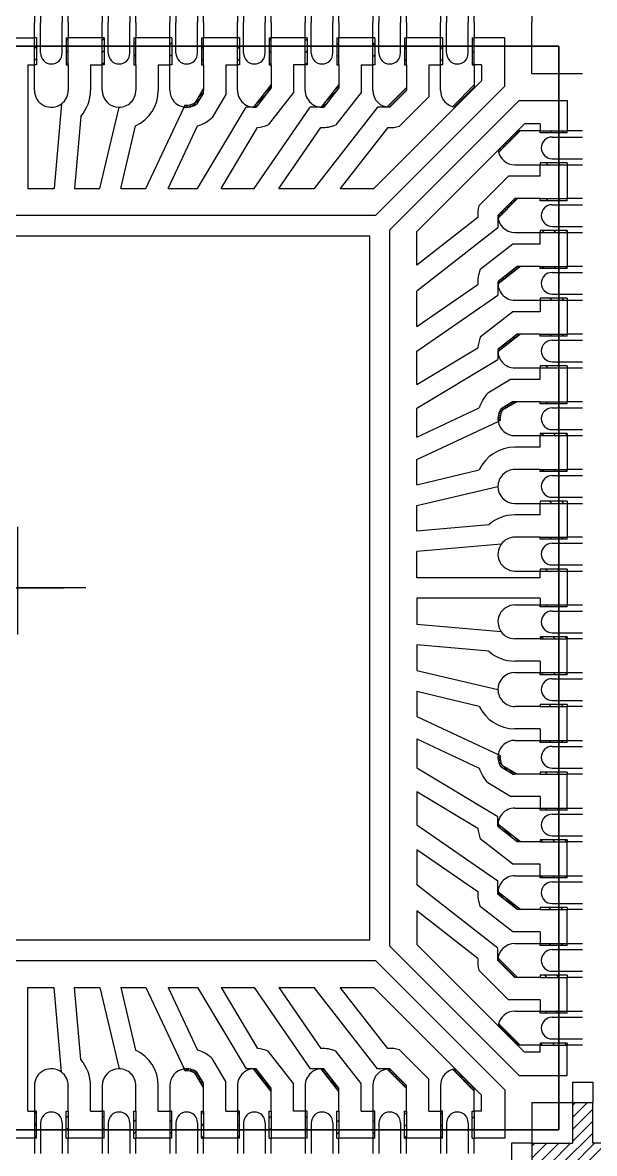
# Model space of a CAD drawing. Extents: x 98 to 785, y 88 to 514.
# Drawn here: x 186.26 to 194.71, y 272.11 to 288.81 of the extents above; entities that cross this region are included whole.
import ezdxf

# ---------------------------------------------------------------- set-up
doc = ezdxf.new("R2010")
doc.units = 0
doc.header["$LTSCALE"] = 12.7
doc.header["$MEASUREMENT"] = 0
doc.linetypes.add('CENTER', pattern=[2, 1.25, -0.25, 0.25, -0.25])
doc.linetypes.add('HIDDEN', pattern=[0.375, 0.25, -0.125])
for name, color, linetype in [('SH-01_CENTER', 2, 'CENTER'), ('SH-01_HATCH', 10, 'CONTINUOUS'), ('SH-01_HIDDEN', 6, 'HIDDEN'), ('SH-01_MISC', 5, 'CONTINUOUS'), ('SH-01_OBJECT', 7, 'CONTINUOUS')]:
    doc.layers.add(name, color=color, linetype=linetype)
pattern_1 = [(315, (1e-05, 8.34999), (0.04419417, 0.04419417), [])]
pattern_2 = [(135, (8.34999, -1.1e-05), (-0.008838835, -0.008838835), [])]
pattern_3 = [(225, (8.350002, 8.349979), (0.008838835, -0.008838835), [])]

# ---------------------------------------------------------------- blocks, each defined once
blk = doc.blocks.new('A$C548803C5')
at = {"layer": 'SH-01_CENTER', "ltscale": 0.05}
for p, q in [((1, 1.4514), (1, 0.5486)), ((0.5486, 1), (1.4514, 1))]:
    blk.add_line(p, q, dxfattribs=at)
at = {"layer": 'SH-01_MISC', "ltscale": 0.05}
blk.add_lwpolyline([(-3, 5), (5, 5), (5, -3), (-3, -3)], close=True, dxfattribs=at)
blk = doc.blocks.new('A$C6C25516B')
at = {"layer": 'SH-01_HATCH', "ltscale": 0.05}
h = blk.add_hatch(dxfattribs=at)
h.set_pattern_fill('ANSI31', color=10, scale=0.5)
h.paths.add_polyline_path([(7.55, 8.2375), (7.535, 8.2375), (7.535, 8.0375), (7.55, 8.0375)])
h.paths.add_polyline_path([(7.3, 8.0375), (7.315, 8.0375), (7.315, 8.2375), (7.3, 8.2375)])
h.paths.add_polyline_path([(7.035, 8.0375), (7.05, 8.0375), (7.05, 8.2375), (7.035, 8.2375)])
h.paths.add_polyline_path([(6.8, 8.0375), (6.815, 8.0375), (6.815, 8.2375), (6.8, 8.2375)])
h.paths.add_polyline_path([(6.55, 8.2375), (6.535, 8.2375), (6.535, 8.0375), (6.55, 8.0375)])
h.paths.add_polyline_path([(6.3, 8.0375), (6.315, 8.0375), (6.315, 8.2375), (6.3, 8.2375)])
h.paths.add_polyline_path([(6.05, 8.2375), (6.035, 8.2375), (6.035, 8.0375), (6.05, 8.0375)])
h.paths.add_polyline_path([(5.815, 8.2375), (5.8, 8.2375), (5.8, 8.0375), (5.815, 8.0375)])
h.paths.add_polyline_path([(5.55, 8.2375), (5.535, 8.2375), (5.535, 8.0375), (5.55, 8.0375)])
h.paths.add_polyline_path([(5.315, 8.2375), (5.3, 8.2375), (5.3, 8.0375), (5.315, 8.0375)])
h.paths.add_polyline_path([(5.05, 8.2375), (5.035, 8.2375), (5.035, 8.0375), (5.05, 8.0375)])
h.paths.add_polyline_path([(4.8, 8.0375), (4.815, 8.0375), (4.815, 8.2375), (4.8, 8.2375)])
h.paths.add_polyline_path([(4.55, 8.2375), (4.535, 8.2375), (4.535, 8.0375), (4.55, 8.0375)])
h.paths.add_polyline_path([(4.315, 8.2375), (4.3, 8.2375), (4.3, 8.0375), (4.315, 8.0375)])
at = {"layer": 'SH-01_HATCH'}
h = blk.add_hatch(dxfattribs=at)
h.set_pattern_fill('ANSI31', color=256, scale=0.1, angle=-180)
h.set_pattern_definition(pattern_3)
h.paths.add_polyline_path([(5.5487, 7.8324, 0.035366), (5.55, 7.85), (5.55, 7.8637), (5.4877, 7.7596, -0.182331), (5.4124, 7.7407), (5.4057, 7.7265, 0.199652), (5.499, 7.7492)])
h = blk.add_hatch(dxfattribs=at)
h.set_pattern_fill('ANSI31', color=256, scale=0.1, angle=-180)
h.set_pattern_definition(pattern_3)
h.paths.add_polyline_path([(5.9197, 7.7251, 0.009923), (5.9247, 7.725), (5.925, 7.725, 0.004533), (5.9273, 7.725, 0.024064), (5.9393, 7.7258), (6.05, 7.8675), (6.05, 7.8919)])
h = blk.add_hatch(dxfattribs=at)
h.set_pattern_fill('ANSI31', color=256, scale=0.1, angle=-180)
h.set_pattern_definition(pattern_3)
h.paths.add_polyline_path([(6.4197, 7.7251, 0.009923), (6.4247, 7.725), (6.425, 7.725, 0.004533), (6.4273, 7.725, 0.024064), (6.4393, 7.7258), (6.55, 7.8675), (6.55, 7.8919)])
h = blk.add_hatch(dxfattribs=at)
h.set_pattern_fill('ANSI31', color=256, scale=0.1, angle=-180)
h.set_pattern_definition(pattern_3)
h.paths.add_polyline_path([(6.925, 7.7452), (6.925, 7.725), (6.925, 7.725, 0.001908), (6.926, 7.725), (7.05, 7.849, 0.001945), (7.05, 7.85), (7.05, 7.8702)])
h.paths.add_polyline_path([(6.9062, 7.7264, 0.037159), (6.9247, 7.725), (6.925, 7.725), (6.925, 7.7452)])
h = blk.add_hatch(dxfattribs=at)
h.set_pattern_fill('ANSI31', color=256, scale=0.1, angle=-180)
h.set_pattern_definition(pattern_3)
h.paths.add_polyline_path([(7.425, 7.7644), (7.425, 7.7432), (7.55, 7.8682), (7.55, 7.8894)])
h.paths.add_polyline_path([(7.3905, 7.7299, 0.035842), (7.408, 7.7262), (7.425, 7.7432), (7.425, 7.7644)])
h = blk.add_hatch(dxfattribs=at)
h.set_pattern_fill('ANSI31', color=256, scale=0.1, angle=90)
h.set_pattern_definition(pattern_2)
h.paths.add_polyline_path([(7.7644, 7.425), (7.7432, 7.425), (7.8682, 7.55), (7.8894, 7.55)])
h.paths.add_polyline_path([(7.7299, 7.3904, -0.035842), (7.7262, 7.408), (7.7432, 7.425), (7.7644, 7.425)])
at = {"layer": 'SH-01_HATCH', "ltscale": 0.05}
h = blk.add_hatch(dxfattribs=at)
h.set_pattern_fill('ANSI31', color=10, scale=0.5, angle=-90)
h.set_pattern_definition(pattern_1)
h.paths.add_polyline_path([(8.2375, 7.535), (8.2375, 7.55), (8.0375, 7.55), (8.0375, 7.535)])
h.paths.add_polyline_path([(8.2375, 7.3), (8.2375, 7.315), (8.0375, 7.315), (8.0375, 7.3)])
h.paths.add_polyline_path([(8.2375, 7.035), (8.2375, 7.05), (8.0375, 7.05), (8.0375, 7.035)])
h.paths.add_polyline_path([(8.2375, 6.8), (8.2375, 6.815), (8.0375, 6.815), (8.0375, 6.8)])
h.paths.add_polyline_path([(8.2375, 6.535), (8.2375, 6.55), (8.0375, 6.55), (8.0375, 6.535)])
h.paths.add_polyline_path([(8.2375, 6.3), (8.2375, 6.315), (8.0375, 6.315), (8.0375, 6.3)])
h.paths.add_polyline_path([(8.2375, 6.035), (8.2375, 6.05), (8.0375, 6.05), (8.0375, 6.035)])
h.paths.add_polyline_path([(8.2375, 5.8), (8.2375, 5.815), (8.0375, 5.815), (8.0375, 5.8)])
h.paths.add_polyline_path([(8.2375, 5.535), (8.2375, 5.55), (8.0375, 5.55), (8.0375, 5.535)])
h.paths.add_polyline_path([(8.2375, 5.3), (8.2375, 5.315), (8.0375, 5.315), (8.0375, 5.3)])
h.paths.add_polyline_path([(8.2375, 5.035), (8.2375, 5.05), (8.0375, 5.05), (8.0375, 5.035)])
h.paths.add_polyline_path([(8.2375, 4.8), (8.2375, 4.815), (8.0375, 4.815), (8.0375, 4.8)])
h.paths.add_polyline_path([(8.2375, 4.535), (8.2375, 4.55), (8.0375, 4.55), (8.0375, 4.535)])
h.paths.add_polyline_path([(8.2375, 4.3), (8.2375, 4.315), (8.0375, 4.315), (8.0375, 4.3)])
at = {"layer": 'SH-01_HATCH'}
h = blk.add_hatch(dxfattribs=at)
h.set_pattern_fill('ANSI31', color=256, scale=0.1, angle=90)
h.set_pattern_definition(pattern_2)
h.paths.add_polyline_path([(7.7452, 6.925), (7.725, 6.925), (7.725, 6.925, -0.001908), (7.725, 6.926), (7.849, 7.05, -0.001945), (7.85, 7.05), (7.8702, 7.05)])
h.paths.add_polyline_path([(7.7264, 6.9062, -0.037159), (7.725, 6.9247), (7.725, 6.925), (7.7452, 6.925)])
h = blk.add_hatch(dxfattribs=at)
h.set_pattern_fill('ANSI31', color=256, scale=0.1, angle=90)
h.set_pattern_definition(pattern_2)
h.paths.add_polyline_path([(7.7251, 6.4197, -0.009923), (7.725, 6.4247), (7.725, 6.425, -0.004533), (7.725, 6.4273, -0.024064), (7.7258, 6.4393), (7.8675, 6.55), (7.8919, 6.55)])
h = blk.add_hatch(dxfattribs=at)
h.set_pattern_fill('ANSI31', color=256, scale=0.1, angle=90)
h.set_pattern_definition(pattern_2)
h.paths.add_polyline_path([(7.7251, 5.9197, -0.009923), (7.725, 5.9247), (7.725, 5.925, -0.004533), (7.725, 5.9273, -0.024064), (7.7258, 5.9393), (7.8675, 6.05), (7.8919, 6.05)])
h = blk.add_hatch(dxfattribs=at)
h.set_pattern_fill('ANSI31', color=256, scale=0.1, angle=90)
h.set_pattern_definition(pattern_2)
h.paths.add_polyline_path([(7.8324, 5.5487, -0.035366), (7.85, 5.55), (7.8637, 5.55), (7.7596, 5.4877, 0.182331), (7.7407, 5.4124), (7.7265, 5.4057, -0.199652), (7.7493, 5.499)])
at = {"layer": 'SH-01_HATCH', "ltscale": 0.05}
h = blk.add_hatch(dxfattribs=at)
h.set_pattern_fill('ANSI31', color=10, scale=0.5, angle=-90)
h.set_pattern_definition(pattern_1)
h.paths.add_polyline_path([(8.2375, 0.8), (8.2375, 0.815), (8.0375, 0.815), (8.0375, 0.8)])
h.paths.add_polyline_path([(8.0375, 1.05), (8.0375, 1.035), (8.2375, 1.035), (8.2375, 1.05)])
h.paths.add_polyline_path([(8.0375, 1.315), (8.0375, 1.3), (8.2375, 1.3), (8.2375, 1.315)])
h.paths.add_polyline_path([(8.0375, 1.55), (8.0375, 1.535), (8.2375, 1.535), (8.2375, 1.55)])
h.paths.add_polyline_path([(8.2375, 1.8), (8.2375, 1.815), (8.0375, 1.815), (8.0375, 1.8)])
h.paths.add_polyline_path([(8.0375, 2.05), (8.0375, 2.035), (8.2375, 2.035), (8.2375, 2.05)])
h.paths.add_polyline_path([(8.2375, 2.3), (8.2375, 2.315), (8.0375, 2.315), (8.0375, 2.3)])
h.paths.add_polyline_path([(8.2375, 2.535), (8.2375, 2.55), (8.0375, 2.55), (8.0375, 2.535)])
h.paths.add_polyline_path([(8.2375, 2.8), (8.2375, 2.815), (8.0375, 2.815), (8.0375, 2.8)])
h.paths.add_polyline_path([(8.2375, 3.035), (8.2375, 3.05), (8.0375, 3.05), (8.0375, 3.035)])
h.paths.add_polyline_path([(8.2375, 3.3), (8.2375, 3.315), (8.0375, 3.315), (8.0375, 3.3)])
h.paths.add_polyline_path([(8.0375, 3.55), (8.0375, 3.535), (8.2375, 3.535), (8.2375, 3.55)])
h.paths.add_polyline_path([(8.2375, 3.8), (8.2375, 3.815), (8.0375, 3.815), (8.0375, 3.8)])
h.paths.add_polyline_path([(8.2375, 4.035), (8.2375, 4.05), (8.0375, 4.05), (8.0375, 4.035)])
at = {"layer": 'SH-01_HATCH'}
h = blk.add_hatch(dxfattribs=at)
h.set_pattern_fill('ANSI31', color=256, scale=0.1, angle=90)
h.set_pattern_definition(pattern_2)
h.paths.add_polyline_path([(7.8324, 2.8012, 0.035366), (7.85, 2.8), (7.8637, 2.8), (7.7596, 2.8623, -0.182331), (7.7407, 2.9376), (7.7265, 2.9443, 0.199652), (7.7493, 2.851)])
h = blk.add_hatch(dxfattribs=at)
h.set_pattern_fill('ANSI31', color=256, scale=0.1, angle=90)
h.set_pattern_definition(pattern_2)
h.paths.add_polyline_path([(7.7251, 2.4303, 0.009923), (7.725, 2.4253), (7.725, 2.425, 0.004533), (7.725, 2.4227, 0.024064), (7.7258, 2.4107), (7.8675, 2.3), (7.8919, 2.3)])
h = blk.add_hatch(dxfattribs=at)
h.set_pattern_fill('ANSI31', color=256, scale=0.1, angle=90)
h.set_pattern_definition(pattern_2)
h.paths.add_polyline_path([(7.7251, 1.9303, 0.009923), (7.725, 1.9253), (7.725, 1.925, 0.004533), (7.725, 1.9227, 0.024064), (7.7258, 1.9107), (7.8675, 1.8), (7.8919, 1.8)])
h = blk.add_hatch(dxfattribs=at)
h.set_pattern_fill('ANSI31', color=256, scale=0.1, angle=90)
h.set_pattern_definition(pattern_2)
h.paths.add_polyline_path([(7.7452, 1.425), (7.725, 1.425), (7.725, 1.425, 0.001908), (7.725, 1.424), (7.849, 1.3, 0.001945), (7.85, 1.3), (7.8702, 1.3)])
h.paths.add_polyline_path([(7.7264, 1.4438, 0.037159), (7.725, 1.4253), (7.725, 1.425), (7.7452, 1.425)])
h = blk.add_hatch(dxfattribs=at)
h.set_pattern_fill('ANSI31', color=256, scale=0.1, angle=90)
h.set_pattern_definition(pattern_2)
h.paths.add_polyline_path([(7.7644, 0.925), (7.7432, 0.925), (7.8682, 0.8), (7.8894, 0.8)])
h.paths.add_polyline_path([(7.7299, 0.9595, 0.035842), (7.7262, 0.942), (7.7432, 0.925), (7.7644, 0.925)])
h = blk.add_hatch(dxfattribs=at)
h.set_pattern_fill('ANSI31', color=256, scale=0.1)
h.paths.add_polyline_path([(5.5487, 0.5176, -0.035366), (5.55, 0.5), (5.55, 0.4863), (5.4877, 0.5903, 0.182331), (5.4124, 0.6093), (5.4057, 0.6235, -0.199652), (5.499, 0.6007)])
h = blk.add_hatch(dxfattribs=at)
h.set_pattern_fill('ANSI31', color=256, scale=0.1)
h.paths.add_polyline_path([(5.9197, 0.6249, -0.009923), (5.9247, 0.625), (5.925, 0.625, -0.004533), (5.9273, 0.625, -0.024064), (5.9393, 0.6242), (6.05, 0.4825), (6.05, 0.4581)])
h = blk.add_hatch(dxfattribs=at)
h.set_pattern_fill('ANSI31', color=256, scale=0.1)
h.paths.add_polyline_path([(6.4197, 0.6249, -0.009923), (6.4247, 0.625), (6.425, 0.625, -0.004533), (6.4273, 0.625, -0.024064), (6.4393, 0.6242), (6.55, 0.4825), (6.55, 0.4581)])
h = blk.add_hatch(dxfattribs=at)
h.set_pattern_fill('ANSI31', color=256, scale=0.1)
h.paths.add_polyline_path([(6.925, 0.6047), (6.925, 0.625), (6.925, 0.625, -0.001908), (6.926, 0.625), (7.05, 0.501, -0.001945), (7.05, 0.5), (7.05, 0.4797)])
h.paths.add_polyline_path([(6.9062, 0.6236, -0.037159), (6.9247, 0.625), (6.925, 0.625), (6.925, 0.6047)])
h = blk.add_hatch(dxfattribs=at)
h.set_pattern_fill('ANSI31', color=256, scale=0.1)
h.paths.add_polyline_path([(7.425, 0.5856), (7.425, 0.6068), (7.55, 0.4818), (7.55, 0.4606)])
h.paths.add_polyline_path([(7.3905, 0.6201, -0.035842), (7.408, 0.6238), (7.425, 0.6068), (7.425, 0.5856)])
at = {"layer": 'SH-01_HATCH', "ltscale": 0.05}
h = blk.add_hatch(dxfattribs=at)
h.set_pattern_fill('ANSI31', color=10, scale=0.5, angle=180)
h.set_pattern_definition([(225, (8.35, 8.34998), (0.04419417, -0.04419417), [])])
h.paths.add_polyline_path([(7.535, 0.1125), (7.55, 0.1125), (7.55, 0.3125), (7.535, 0.3125)])
h.paths.add_polyline_path([(7.3, 0.1125), (7.315, 0.1125), (7.315, 0.3125), (7.3, 0.3125)])
h.paths.add_polyline_path([(7.035, 0.1125), (7.05, 0.1125), (7.05, 0.3125), (7.035, 0.3125)])
h.paths.add_polyline_path([(6.8, 0.1125), (6.815, 0.1125), (6.815, 0.3125), (6.8, 0.3125)])
h.paths.add_polyline_path([(6.535, 0.1125), (6.55, 0.1125), (6.55, 0.3125), (6.535, 0.3125)])
h.paths.add_polyline_path([(6.3, 0.1125), (6.315, 0.1125), (6.315, 0.3125), (6.3, 0.3125)])
h.paths.add_polyline_path([(6.035, 0.1125), (6.05, 0.1125), (6.05, 0.3125), (6.035, 0.3125)])
h.paths.add_polyline_path([(5.8, 0.1125), (5.815, 0.1125), (5.815, 0.3125), (5.8, 0.3125)])
h.paths.add_polyline_path([(5.535, 0.1125), (5.55, 0.1125), (5.55, 0.3125), (5.535, 0.3125)])
h.paths.add_polyline_path([(5.3, 0.1125), (5.315, 0.1125), (5.315, 0.3125), (5.3, 0.3125)])
h.paths.add_polyline_path([(5.035, 0.1125), (5.05, 0.1125), (5.05, 0.3125), (5.035, 0.3125)])
h.paths.add_polyline_path([(4.8, 0.1125), (4.815, 0.1125), (4.815, 0.3125), (4.8, 0.3125)])
h.paths.add_polyline_path([(4.535, 0.1125), (4.55, 0.1125), (4.55, 0.3125), (4.535, 0.3125)])
h.paths.add_polyline_path([(4.3, 0.1125), (4.315, 0.1125), (4.315, 0.3125), (4.3, 0.3125)])
at = {"layer": 'SH-01_CENTER'}
blk.add_line((4.6787, 4.175), (3.6713, 4.175), dxfattribs=at)
at = {"layer": 'SH-01_HIDDEN', "linetype": 'Continuous', "ltscale": 1.25}
for p, q in [((4.3, 8.2375), (4.3, 8.35)), ((4.55, 8.35), (4.55, 8.2375)), ((4.8, 8.2375), (4.8, 8.35)), ((5.05, 8.35), (5.05, 8.2375)), ((5.3, 8.2375), (5.3, 8.35)), ((5.55, 8.35), (5.55, 8.2375)), ((5.8, 8.2375), (5.8, 8.35)), ((6.05, 8.35), (6.05, 8.2375)), ((6.3, 8.2375), (6.3, 8.35)), ((6.55, 8.35), (6.55, 8.2375)), ((6.8, 8.2375), (6.8, 8.35)), ((7.05, 8.35), (7.05, 8.2375)), ((7.3, 8.2375), (7.3, 8.35)), ((7.55, 8.35), (7.55, 8.2375)), ((4.3, 7.85), (4.3, 8.0375)), ((4.8, 7.85), (4.8, 8.0375)), ((5.3, 7.85), (5.3, 8.0375)), ((5.8, 7.85), (5.8, 8.0375)), ((6.3, 7.85), (6.3, 8.0375)), ((6.8, 7.85), (6.8, 8.0375)), ((7.3, 7.85), (7.3, 8.0375)), ((7.55, 8.0375), (7.55, 7.8682)), ((8.0375, 7.55), (7.8682, 7.55)), ((8.35, 7.55), (8.2375, 7.55)), ((7.85, 7.3), (8.0375, 7.3)), ((8.2375, 7.3), (8.35, 7.3)), ((8.35, 7.05), (8.2375, 7.05)), ((7.85, 6.8), (8.0375, 6.8)), ((8.2375, 6.8), (8.35, 6.8)), ((8.35, 6.55), (8.2375, 6.55)), ((7.85, 6.3), (8.0375, 6.3)), ((8.2375, 6.3), (8.35, 6.3)), ((8.35, 6.05), (8.2375, 6.05)), ((7.85, 5.8), (8.0375, 5.8)), ((8.2375, 5.8), (8.35, 5.8)), ((8.35, 5.55), (8.2375, 5.55)), ((7.85, 5.3), (8.0375, 5.3)), ((8.2375, 5.3), (8.35, 5.3)), ((8.35, 5.05), (8.2375, 5.05)), ((7.85, 4.8), (8.0375, 4.8)), ((8.2375, 4.8), (8.35, 4.8)), ((8.35, 4.55), (8.2375, 4.55)), ((7.85, 4.3), (8.0375, 4.3)), ((8.2375, 4.3), (8.35, 4.3)), ((7.85, 4.05), (8.0375, 4.05)), ((8.2375, 4.05), (8.35, 4.05)), ((8.35, 3.8), (8.2375, 3.8)), ((7.85, 3.55), (8.0375, 3.55)), ((8.2375, 3.55), (8.35, 3.55)), ((8.35, 3.3), (8.2375, 3.3)), ((7.85, 3.05), (8.0375, 3.05)), ((8.2375, 3.05), (8.35, 3.05)), ((8.35, 2.8), (8.2375, 2.8)), ((7.85, 2.55), (8.0375, 2.55)), ((8.2375, 2.55), (8.35, 2.55)), ((8.35, 2.3), (8.2375, 2.3)), ((7.85, 2.05), (8.0375, 2.05)), ((8.2375, 2.05), (8.35, 2.05)), ((8.35, 1.8), (8.2375, 1.8)), ((7.85, 1.55), (8.0375, 1.55)), ((8.2375, 1.55), (8.35, 1.55)), ((8.35, 1.3), (8.2375, 1.3)), ((7.85, 1.05), (8.0375, 1.05)), ((8.2375, 1.05), (8.35, 1.05)), ((8.0375, 0.8), (7.8682, 0.8)), ((8.35, 0.8), (8.2375, 0.8)), ((4.3, 0.5), (4.3, 0.3125)), ((4.8, 0.5), (4.8, 0.3125)), ((5.3, 0.5), (5.3, 0.3125)), ((5.8, 0.5), (5.8, 0.3125)), ((6.3, 0.5), (6.3, 0.3125)), ((6.8, 0.5), (6.8, 0.3125)), ((7.3, 0.5), (7.3, 0.3125)), ((7.55, 0.3125), (7.55, 0.4818)), ((4.3, 0.1125), (4.3, 0)), ((4.55, 0), (4.55, 0.1125)), ((4.8, 0.1125), (4.8, 0)), ((5.05, 0), (5.05, 0.1125)), ((5.3, 0.1125), (5.3, 0)), ((5.55, 0), (5.55, 0.1125)), ((5.8, 0.1125), (5.8, 0)), ((6.05, 0), (6.05, 0.1125)), ((6.3, 0.1125), (6.3, 0)), ((6.55, 0), (6.55, 0.1125)), ((6.8, 0.1125), (6.8, 0)), ((7.05, 0), (7.05, 0.1125)), ((7.3, 0.1125), (7.3, 0)), ((7.55, 0), (7.55, 0.1125))]:
    blk.add_line(p, q, dxfattribs=at)
at = {"layer": 'SH-01_HIDDEN', "linetype": 'Continuous', "ltscale": 0.05}
for p, q in [((4.345, 8.125), (4.345, 8.35)), ((4.505, 8.125), (4.505, 8.35)), ((4.845, 8.125), (4.845, 8.35)), ((5.005, 8.125), (5.005, 8.35)), ((5.345, 8.125), (5.345, 8.35)), ((5.505, 8.125), (5.505, 8.35)), ((5.845, 8.125), (5.845, 8.35)), ((6.005, 8.125), (6.005, 8.35)), ((6.345, 8.125), (6.345, 8.35)), ((6.505, 8.125), (6.505, 8.35)), ((6.845, 8.125), (6.845, 8.35)), ((7.005, 8.125), (7.005, 8.35)), ((7.345, 8.125), (7.345, 8.35)), ((7.505, 8.125), (7.505, 8.35)), ((8.125, 7.505), (8.35, 7.505)), ((8.125, 7.345), (8.35, 7.345)), ((8.125, 7.005), (8.35, 7.005)), ((8.125, 6.845), (8.35, 6.845)), ((8.125, 6.505), (8.35, 6.505)), ((8.125, 6.345), (8.35, 6.345)), ((8.125, 6.005), (8.35, 6.005)), ((8.125, 5.845), (8.35, 5.845)), ((8.125, 5.505), (8.35, 5.505)), ((8.125, 5.345), (8.35, 5.345)), ((8.125, 5.005), (8.35, 5.005)), ((8.125, 4.845), (8.35, 4.845)), ((8.125, 4.505), (8.35, 4.505)), ((8.125, 4.345), (8.35, 4.345)), ((8.125, 4.005), (8.35, 4.005)), ((8.125, 3.845), (8.35, 3.845)), ((8.125, 3.505), (8.35, 3.505)), ((8.125, 3.345), (8.35, 3.345)), ((8.125, 3.005), (8.35, 3.005)), ((8.125, 2.845), (8.35, 2.845)), ((8.125, 2.505), (8.35, 2.505)), ((8.125, 2.345), (8.35, 2.345)), ((8.125, 2.005), (8.35, 2.005)), ((8.125, 1.845), (8.35, 1.845)), ((8.125, 1.505), (8.35, 1.505)), ((8.125, 1.345), (8.35, 1.345)), ((8.125, 1.005), (8.35, 1.005)), ((8.125, 0.845), (8.35, 0.845)), ((4.345, 0.225), (4.345, 0)), ((4.505, 0.225), (4.505, 0)), ((4.845, 0.225), (4.845, 0)), ((5.005, 0.225), (5.005, 0)), ((5.345, 0.225), (5.345, 0)), ((5.505, 0.225), (5.505, 0)), ((5.845, 0.225), (5.845, 0)), ((6.005, 0.225), (6.005, 0)), ((6.345, 0.225), (6.345, 0)), ((6.505, 0.225), (6.505, 0)), ((6.845, 0.225), (6.845, 0)), ((7.005, 0.225), (7.005, 0)), ((7.345, 0.225), (7.345, 0)), ((7.505, 0.225), (7.505, 0))]:
    blk.add_line(p, q, dxfattribs=at)
at = {"layer": 'SH-01_HIDDEN', "linetype": 'Continuous'}
for p, q in [((1.575, 6.775), (6.775, 6.775)), ((6.775, 6.775), (6.775, 1.575)), ((6.775, 1.575), (1.875, 1.575))]:
    blk.add_line(p, q, dxfattribs=at)
at = {"layer": 'SH-01_HIDDEN', "linetype": 'Continuous', "ltscale": 0.05}
for centre, start, end in [((4.425, 8.125), 180, 0), ((4.925, 8.125), 180, 0), ((5.425, 8.125), 180, 0), ((5.925, 8.125), 180, 0), ((6.425, 8.125), 180, 0), ((6.925, 8.125), 180, 0), ((7.425, 8.125), 180, 0), ((8.125, 7.425), 90, 270), ((8.125, 6.925), 90, 270), ((8.125, 6.425), 90, 270), ((8.125, 5.925), 90, 270), ((8.125, 5.425), 90, 270), ((8.125, 4.925), 90, 270), ((8.125, 4.425), 90, 270), ((8.125, 3.925), 90, 270), ((8.125, 3.425), 90, 270), ((8.125, 2.925), 90, 270), ((8.125, 2.425), 90, 270), ((8.125, 1.925), 90, 270), ((8.125, 1.425), 90, 270), ((8.125, 0.925), 90, 270), ((4.425, 0.225), 0, 180), ((4.925, 0.225), 0, 180), ((5.425, 0.225), 0, 180), ((5.925, 0.225), 0, 180), ((6.425, 0.225), 0, 180), ((6.925, 0.225), 0, 180), ((7.425, 0.225), 0, 180)]:
    blk.add_arc(centre, 0.08, start, end, dxfattribs=at)
at = {"layer": 'SH-01_HIDDEN', "linetype": 'Continuous', "ltscale": 1.25}
for centre, start, end in [((4.425, 7.85), 180, 306.67387), ((4.925, 7.85), 180, 269.98688), ((5.425, 7.85), 180, 261.13437), ((5.925, 7.85), 180, 276.57339), ((6.425, 7.85), 180, 276.57339), ((6.925, 7.85), 180, 269.85303), ((7.425, 7.85), 180, 262.16832), ((7.85, 7.425), 187.83168, 270), ((7.85, 6.925), 180.14697, 270), ((7.85, 6.425), 173.42661, 270), ((7.85, 5.925), 173.42661, 270), ((7.85, 5.425), 188.86563, 270), ((7.85, 4.925), 180.01312, 270), ((7.85, 4.425), 143.32613, 270), ((7.85, 3.925), 90, 216.67387), ((7.85, 3.425), 90, 179.98688), ((7.85, 2.925), 90, 171.13437), ((7.85, 2.425), 90, 186.57339), ((7.85, 1.925), 90, 186.57339), ((7.85, 1.425), 90, 179.85303), ((7.85, 0.925), 90, 172.16832), ((4.425, 0.5), 53.32613, 180), ((4.925, 0.5), 90.01312, 180), ((5.425, 0.5), 98.86563, 180), ((5.925, 0.5), 83.42661, 180), ((6.425, 0.5), 83.42661, 180), ((6.925, 0.5), 90.14697, 180), ((7.425, 0.5), 97.83168, 180)]:
    blk.add_arc(centre, 0.125, start, end, dxfattribs=at)
at = {"layer": 'SH-01_MISC'}
blk.add_lwpolyline([(8.175, 8.175), (0.175, 8.175), (0.175, 0.175), (8.175, 0.175)], close=True, dxfattribs=at)
at = {"layer": 'SH-01_OBJECT', "linetype": 'Continuous'}
for p, q in [((7.975, 7.975), (7.975, 8.35)), ((4.3, 8.0375), (4.3, 8.2375)), ((4.315, 8.2375), (4.315, 8.0375)), ((4.535, 8.2375), (4.535, 8.0375)), ((4.55, 8.0375), (4.55, 8.2375)), ((4.8, 8.0375), (4.8, 8.2375)), ((4.815, 8.2375), (4.815, 8.0375)), ((5.035, 8.2375), (5.035, 8.0375)), ((5.05, 8.0375), (5.05, 8.2375)), ((5.3, 8.0375), (5.3, 8.2375)), ((5.315, 8.2375), (5.315, 8.0375)), ((5.535, 8.2375), (5.535, 8.0375)), ((5.55, 8.0375), (5.55, 8.2375)), ((5.8, 8.0375), (5.8, 8.2375)), ((5.815, 8.2375), (5.815, 8.0375)), ((6.035, 8.2375), (6.035, 8.0375)), ((6.05, 8.0375), (6.05, 8.2375)), ((6.3, 8.0375), (6.3, 8.2375)), ((6.315, 8.2375), (6.315, 8.0375)), ((6.535, 8.2375), (6.535, 8.0375)), ((6.55, 8.0375), (6.55, 8.2375)), ((6.8, 8.0375), (6.8, 8.2375)), ((6.815, 8.2375), (6.815, 8.0375)), ((7.035, 8.2375), (7.035, 8.0375)), ((7.05, 8.0375), (7.05, 8.2375)), ((7.3, 8.0375), (7.3, 8.2375)), ((7.315, 8.2375), (7.315, 8.0375)), ((7.535, 8.2375), (7.535, 8.0375)), ((7.775, 8.2375), (7.55, 8.2375)), ((7.55, 8.0375), (7.55, 8.2375)), ((7.775, 7.8811), (7.775, 8.2375)), ((4.25, 8.0375), (4.3, 8.0375)), ((4.715, 8.0375), (4.8, 8.0375)), ((5.215, 8.0375), (5.3, 8.0375)), ((5.715, 8.0375), (5.8, 8.0375)), ((6.715, 8.0375), (6.8, 8.0375)), ((7.215, 8.0375), (7.3, 8.0375)), ((7.6025, 8.0375), (7.55, 8.0375)), ((7.975, 7.975), (8.35, 7.975)), ((7.6025, 7.9207), (6.8068, 7.125)), ((6.8189, 6.925), (7.775, 7.8811)), ((7.55, 7.8894), (7.3905, 7.7299)), ((6.925, 6.8189), (7.8811, 7.775)), ((7.215, 7.8019), (6.9978, 7.5847)), ((7.8811, 7.775), (8.2375, 7.775)), ((8.2375, 7.775), (8.2375, 7.55)), ((7.9207, 7.6025), (7.125, 6.8068)), ((8.0375, 7.6025), (8.0375, 7.55)), ((7.8894, 7.55), (7.7299, 7.3904)), ((8.0375, 7.55), (8.2375, 7.55)), ((8.2375, 7.535), (8.0375, 7.535)), ((8.2375, 7.315), (8.0375, 7.315)), ((8.0375, 7.215), (8.0375, 7.3)), ((8.0375, 7.3), (8.2375, 7.3)), ((7.8019, 7.215), (7.5847, 6.9978)), ((8.0375, 7.05), (8.2375, 7.05)), ((8.2375, 7.035), (8.0375, 7.035)), ((6.8189, 6.925), (1.5311, 6.925)), ((6.925, 1.5311), (6.925, 6.8189)), ((8.2375, 6.815), (8.0375, 6.815)), ((8.0375, 6.715), (8.0375, 6.8)), ((8.0375, 6.8), (8.2375, 6.8)), ((8.0375, 6.55), (8.2375, 6.55)), ((8.2375, 6.535), (8.0375, 6.535)), ((8.2375, 6.315), (8.0375, 6.315)), ((8.0375, 6.3), (8.2375, 6.3)), ((8.0375, 6.05), (8.2375, 6.05)), ((8.2375, 6.035), (8.0375, 6.035)), ((8.2375, 5.815), (8.0375, 5.815)), ((8.0375, 5.715), (8.0375, 5.8)), ((8.0375, 5.8), (8.2375, 5.8)), ((8.0375, 5.55), (8.2375, 5.55)), ((8.2375, 5.535), (8.0375, 5.535)), ((8.2375, 5.315), (8.0375, 5.315)), ((8.0375, 5.215), (8.0375, 5.3)), ((8.0375, 5.3), (8.2375, 5.3)), ((8.0375, 5.05), (8.2375, 5.05)), ((8.2375, 5.035), (8.0375, 5.035)), ((8.2375, 4.815), (8.0375, 4.815)), ((8.0375, 4.715), (8.0375, 4.8)), ((8.0375, 4.8), (8.2375, 4.8)), ((8.0375, 4.55), (8.2375, 4.55)), ((8.2375, 4.535), (8.0375, 4.535)), ((8.2375, 4.315), (8.0375, 4.315)), ((8.0375, 4.25), (8.0375, 4.3)), ((8.0375, 4.3), (8.2375, 4.3)), ((8.0375, 4.1), (8.0375, 4.05)), ((8.0375, 4.05), (8.2375, 4.05)), ((8.2375, 4.035), (8.0375, 4.035)), ((8.2375, 3.815), (8.0375, 3.815)), ((8.0375, 3.8), (8.2375, 3.8)), ((8.0375, 3.635), (8.0375, 3.55)), ((8.0375, 3.55), (8.2375, 3.55)), ((8.2375, 3.535), (8.0375, 3.535)), ((8.2375, 3.315), (8.0375, 3.315)), ((8.0375, 3.3), (8.2375, 3.3)), ((8.0375, 3.135), (8.0375, 3.05)), ((8.0375, 3.05), (8.2375, 3.05)), ((8.2375, 3.035), (8.0375, 3.035)), ((8.2375, 2.815), (8.0375, 2.815)), ((8.0375, 2.8), (8.2375, 2.8)), ((8.0375, 2.635), (8.0375, 2.55)), ((8.0375, 2.55), (8.2375, 2.55)), ((8.2375, 2.535), (8.0375, 2.535)), ((8.2375, 2.315), (8.0375, 2.315)), ((8.0375, 2.3), (8.2375, 2.3)), ((8.0375, 2.05), (8.2375, 2.05)), ((8.2375, 2.035), (8.0375, 2.035)), ((8.2375, 1.815), (8.0375, 1.815)), ((8.0375, 1.8), (8.2375, 1.8)), ((8.0375, 1.635), (8.0375, 1.55)), ((6.925, 1.5311), (7.8811, 0.575)), ((7.9207, 0.7475), (7.125, 1.5432)), ((8.0375, 1.55), (8.2375, 1.55)), ((8.2375, 1.535), (8.0375, 1.535)), ((1.5311, 1.425), (6.8189, 1.425)), ((6.8189, 1.425), (7.775, 0.4689)), ((7.8019, 1.135), (7.5847, 1.3522)), ((8.2375, 1.315), (8.0375, 1.315)), ((8.0375, 1.3), (8.2375, 1.3)), ((7.6025, 0.4293), (6.8068, 1.225)), ((8.0375, 1.135), (8.0375, 1.05)), ((8.0375, 1.05), (8.2375, 1.05)), ((8.2375, 1.035), (8.0375, 1.035)), ((7.8894, 0.8), (7.7299, 0.9595)), ((7.215, 0.5481), (6.9978, 0.7653)), ((8.2375, 0.815), (8.0375, 0.815)), ((8.0375, 0.7475), (8.0375, 0.8)), ((8.0375, 0.8), (8.2375, 0.8)), ((8.2375, 0.575), (8.2375, 0.8)), ((7.55, 0.4606), (7.3905, 0.6201)), ((7.8811, 0.575), (8.2375, 0.575)), ((7.775, 0.4689), (7.775, 0.1125)), ((7.975, 0.375), (7.975, 0)), ((7.975, 0.375), (8.35, 0.375)), ((4.25, 0.3125), (4.3, 0.3125)), ((4.3, 0.3125), (4.3, 0.1125)), ((4.315, 0.1125), (4.315, 0.3125)), ((4.535, 0.1125), (4.535, 0.3125)), ((4.55, 0.3125), (4.55, 0.1125)), ((4.715, 0.3125), (4.8, 0.3125)), ((4.8, 0.3125), (4.8, 0.1125)), ((4.815, 0.1125), (4.815, 0.3125)), ((5.035, 0.1125), (5.035, 0.3125)), ((5.05, 0.3125), (5.05, 0.1125)), ((5.215, 0.3125), (5.3, 0.3125)), ((5.3, 0.3125), (5.3, 0.1125)), ((5.315, 0.1125), (5.315, 0.3125)), ((5.535, 0.1125), (5.535, 0.3125)), ((5.55, 0.3125), (5.55, 0.1125)), ((5.715, 0.3125), (5.8, 0.3125)), ((5.8, 0.3125), (5.8, 0.1125)), ((5.815, 0.1125), (5.815, 0.3125)), ((6.035, 0.1125), (6.035, 0.3125)), ((6.05, 0.3125), (6.05, 0.1125)), ((6.3, 0.3125), (6.3, 0.1125)), ((6.315, 0.1125), (6.315, 0.3125)), ((6.535, 0.1125), (6.535, 0.3125)), ((6.55, 0.3125), (6.55, 0.1125)), ((6.715, 0.3125), (6.8, 0.3125)), ((6.8, 0.3125), (6.8, 0.1125)), ((6.815, 0.1125), (6.815, 0.3125)), ((7.035, 0.1125), (7.035, 0.3125)), ((7.05, 0.3125), (7.05, 0.1125)), ((7.215, 0.3125), (7.3, 0.3125)), ((7.3, 0.3125), (7.3, 0.1125)), ((7.315, 0.1125), (7.315, 0.3125)), ((7.535, 0.1125), (7.535, 0.3125)), ((7.6025, 0.3125), (7.55, 0.3125)), ((7.55, 0.3125), (7.55, 0.1125)), ((7.775, 0.1125), (7.55, 0.1125))]:
    blk.add_line(p, q, dxfattribs=at)
at = {"layer": 'SH-01_OBJECT', "ltscale": 0.05}
for p, q in [((4.05, 8.2375), (4.3, 8.2375)), ((4.8, 8.2375), (4.55, 8.2375)), ((5.3, 8.2375), (5.05, 8.2375)), ((5.8, 8.2375), (5.55, 8.2375)), ((6.3, 8.2375), (6.05, 8.2375)), ((6.8, 8.2375), (6.55, 8.2375)), ((7.3, 8.2375), (7.05, 8.2375)), ((8.2375, 7.3), (8.2375, 7.05)), ((8.2375, 6.8), (8.2375, 6.55)), ((8.2375, 6.3), (8.2375, 6.05)), ((8.2375, 5.8), (8.2375, 5.55)), ((8.2375, 5.3), (8.2375, 5.05)), ((8.2375, 4.8), (8.2375, 4.55)), ((8.2375, 4.3), (8.2375, 4.05)), ((8.2375, 3.55), (8.2375, 3.8)), ((8.2375, 3.05), (8.2375, 3.3)), ((8.2375, 2.55), (8.2375, 2.8)), ((8.2375, 2.05), (8.2375, 2.3)), ((8.2375, 1.55), (8.2375, 1.8)), ((8.2375, 1.05), (8.2375, 1.3)), ((4.3, 0.1125), (4.05, 0.1125)), ((4.8, 0.1125), (4.55, 0.1125)), ((5.3, 0.1125), (5.05, 0.1125)), ((5.8, 0.1125), (5.55, 0.1125)), ((6.3, 0.1125), (6.05, 0.1125)), ((6.8, 0.1125), (6.55, 0.1125)), ((7.3, 0.1125), (7.05, 0.1125))]:
    blk.add_line(p, q, dxfattribs=at)
at = {"layer": 'SH-01_OBJECT', "linetype": 'Continuous', "ltscale": 0.05}
for p, q in [((4.315, 8.2375), (4.3, 8.2375)), ((4.535, 8.2375), (4.55, 8.2375)), ((4.815, 8.2375), (4.8, 8.2375)), ((5.035, 8.2375), (5.05, 8.2375)), ((5.315, 8.2375), (5.3, 8.2375)), ((5.535, 8.2375), (5.55, 8.2375)), ((5.815, 8.2375), (5.8, 8.2375)), ((6.035, 8.2375), (6.05, 8.2375)), ((6.315, 8.2375), (6.3, 8.2375)), ((6.535, 8.2375), (6.55, 8.2375)), ((6.815, 8.2375), (6.8, 8.2375)), ((7.035, 8.2375), (7.05, 8.2375)), ((7.315, 8.2375), (7.3, 8.2375)), ((7.535, 8.2375), (7.55, 8.2375)), ((4.315, 8.0375), (4.3, 8.0375)), ((4.535, 8.0375), (4.55, 8.0375)), ((4.815, 8.0375), (4.8, 8.0375)), ((5.035, 8.0375), (5.05, 8.0375)), ((5.315, 8.0375), (5.3, 8.0375)), ((5.535, 8.0375), (5.55, 8.0375)), ((5.815, 8.0375), (5.8, 8.0375)), ((6.035, 8.0375), (6.05, 8.0375)), ((6.315, 8.0375), (6.3, 8.0375)), ((6.535, 8.0375), (6.55, 8.0375)), ((6.815, 8.0375), (6.8, 8.0375)), ((7.035, 8.0375), (7.05, 8.0375)), ((7.315, 8.0375), (7.3, 8.0375)), ((7.535, 8.0375), (7.55, 8.0375)), ((8.0375, 7.535), (8.0375, 7.55)), ((8.2375, 7.535), (8.2375, 7.55)), ((8.0375, 7.315), (8.0375, 7.3)), ((8.2375, 7.315), (8.2375, 7.3)), ((8.0375, 7.035), (8.0375, 7.05)), ((8.2375, 7.035), (8.2375, 7.05)), ((8.0375, 6.815), (8.0375, 6.8)), ((8.2375, 6.815), (8.2375, 6.8)), ((8.0375, 6.535), (8.0375, 6.55)), ((8.2375, 6.535), (8.2375, 6.55)), ((8.0375, 6.315), (8.0375, 6.3)), ((8.2375, 6.315), (8.2375, 6.3)), ((8.0375, 6.035), (8.0375, 6.05)), ((8.2375, 6.035), (8.2375, 6.05)), ((8.0375, 5.815), (8.0375, 5.8)), ((8.2375, 5.815), (8.2375, 5.8)), ((8.0375, 5.535), (8.0375, 5.55)), ((8.2375, 5.535), (8.2375, 5.55)), ((8.0375, 5.315), (8.0375, 5.3)), ((8.2375, 5.315), (8.2375, 5.3)), ((8.0375, 5.035), (8.0375, 5.05)), ((8.2375, 5.035), (8.2375, 5.05)), ((8.0375, 4.815), (8.0375, 4.8)), ((8.2375, 4.815), (8.2375, 4.8)), ((8.0375, 4.535), (8.0375, 4.55)), ((8.2375, 4.535), (8.2375, 4.55)), ((8.0375, 4.315), (8.0375, 4.3)), ((8.2375, 4.315), (8.2375, 4.3)), ((8.0375, 4.035), (8.0375, 4.05)), ((8.2375, 4.035), (8.2375, 4.05)), ((8.0375, 3.815), (8.0375, 3.8)), ((8.2375, 3.815), (8.2375, 3.8)), ((8.0375, 3.535), (8.0375, 3.55)), ((8.2375, 3.535), (8.2375, 3.55)), ((8.0375, 3.315), (8.0375, 3.3)), ((8.2375, 3.315), (8.2375, 3.3)), ((8.0375, 3.035), (8.0375, 3.05)), ((8.2375, 3.035), (8.2375, 3.05)), ((8.0375, 2.815), (8.0375, 2.8)), ((8.2375, 2.815), (8.2375, 2.8)), ((8.0375, 2.535), (8.0375, 2.55)), ((8.2375, 2.535), (8.2375, 2.55)), ((8.0375, 2.315), (8.0375, 2.3)), ((8.2375, 2.315), (8.2375, 2.3)), ((8.0375, 2.035), (8.0375, 2.05)), ((8.2375, 2.035), (8.2375, 2.05)), ((8.0375, 1.815), (8.0375, 1.8)), ((8.2375, 1.815), (8.2375, 1.8)), ((8.0375, 1.535), (8.0375, 1.55)), ((8.2375, 1.535), (8.2375, 1.55)), ((8.0375, 1.315), (8.0375, 1.3)), ((8.2375, 1.315), (8.2375, 1.3)), ((8.0375, 1.035), (8.0375, 1.05)), ((8.2375, 1.035), (8.2375, 1.05)), ((8.0375, 0.815), (8.0375, 0.8)), ((8.2375, 0.815), (8.2375, 0.8)), ((4.315, 0.3125), (4.3, 0.3125)), ((4.535, 0.3125), (4.55, 0.3125)), ((4.815, 0.3125), (4.8, 0.3125)), ((5.035, 0.3125), (5.05, 0.3125)), ((5.315, 0.3125), (5.3, 0.3125)), ((5.535, 0.3125), (5.55, 0.3125)), ((5.815, 0.3125), (5.8, 0.3125)), ((6.035, 0.3125), (6.05, 0.3125)), ((6.315, 0.3125), (6.3, 0.3125)), ((6.535, 0.3125), (6.55, 0.3125)), ((6.815, 0.3125), (6.8, 0.3125)), ((7.035, 0.3125), (7.05, 0.3125)), ((7.315, 0.3125), (7.3, 0.3125)), ((7.535, 0.3125), (7.55, 0.3125)), ((4.315, 0.1125), (4.3, 0.1125)), ((4.535, 0.1125), (4.55, 0.1125)), ((4.815, 0.1125), (4.8, 0.1125)), ((5.035, 0.1125), (5.05, 0.1125)), ((5.315, 0.1125), (5.3, 0.1125)), ((5.535, 0.1125), (5.55, 0.1125)), ((5.815, 0.1125), (5.8, 0.1125)), ((6.035, 0.1125), (6.05, 0.1125)), ((6.315, 0.1125), (6.3, 0.1125)), ((6.535, 0.1125), (6.55, 0.1125)), ((6.815, 0.1125), (6.8, 0.1125)), ((7.035, 0.1125), (7.05, 0.1125)), ((7.315, 0.1125), (7.3, 0.1125)), ((7.535, 0.1125), (7.55, 0.1125))]:
    blk.add_line(p, q, dxfattribs=at)
at = {"layer": 'SH-01_OBJECT'}
for p, q in [((4.25, 8.0375), (4.25, 7.125)), ((5.715, 8.0375), (5.715, 7.8181)), ((6.3, 8.0375), (6.215, 8.0375)), ((6.215, 8.0375), (6.215, 7.835)), ((6.715, 8.0375), (6.715, 7.835)), ((7.215, 8.0375), (7.215, 7.8019)), ((7.6025, 8.0375), (7.6025, 7.9207)), ((5.55, 7.8637), (5.4877, 7.7596)), ((6.05, 7.8919), (5.9196, 7.725)), ((6.55, 7.8919), (6.4196, 7.725)), ((5.5487, 7.8324), (5.499, 7.7492)), ((5.715, 7.8181), (5.614, 7.6493)), ((6.215, 7.835), (6.027, 7.5944)), ((6.715, 7.835), (6.527, 7.5944)), ((4.4997, 7.7497), (4.445, 7.125)), ((4.7837, 7.125), (4.925, 7.725)), ((5.1228, 7.125), (5.4057, 7.7265)), ((5.4124, 7.7407), (5.4057, 7.7265)), ((5.5041, 7.125), (5.8632, 7.725)), ((5.925, 7.725), (5.8632, 7.725)), ((5.9237, 7.125), (6.3377, 7.725)), ((6.425, 7.725), (6.3377, 7.725)), ((6.8355, 7.725), (6.3667, 7.125)), ((6.925, 7.725), (6.8355, 7.725)), ((4.6422, 7.6578), (4.5956, 7.125)), ((8.0375, 7.6025), (7.9207, 7.6025)), ((4.9378, 7.125), (5.0465, 7.5867)), ((5.2886, 7.125), (5.5059, 7.587)), ((5.6789, 7.125), (5.9489, 7.576)), ((6.106, 7.125), (6.4165, 7.5751)), ((6.9105, 7.5754), (6.5586, 7.125)), ((8.0375, 7.215), (7.8019, 7.215)), ((4.25, 7.125), (4.445, 7.125)), ((4.5956, 7.125), (4.7837, 7.125)), ((4.9378, 7.125), (5.1228, 7.125)), ((5.2886, 7.125), (5.5041, 7.125)), ((5.6789, 7.125), (5.9237, 7.125)), ((6.106, 7.125), (6.3667, 7.125)), ((6.5586, 7.125), (6.8068, 7.125)), ((7.5754, 6.9105), (7.125, 6.5586)), ((7.725, 6.925), (7.725, 6.8354)), ((7.725, 6.8354), (7.125, 6.3667)), ((7.125, 6.5586), (7.125, 6.8068)), ((7.835, 6.715), (7.5944, 6.527)), ((8.0375, 6.715), (7.835, 6.715)), ((7.8919, 6.55), (7.725, 6.4196)), ((7.125, 6.1059), (7.5751, 6.4165)), ((7.125, 6.1059), (7.125, 6.3667)), ((7.725, 6.425), (7.725, 6.3377)), ((7.125, 5.9237), (7.725, 6.3377)), ((8.0375, 6.3), (8.0375, 6.215)), ((7.835, 6.215), (7.5944, 6.027)), ((8.0375, 6.215), (7.835, 6.215)), ((7.8919, 6.05), (7.725, 5.9196)), ((7.125, 5.6789), (7.576, 5.9489)), ((7.125, 5.6789), (7.125, 5.9237)), ((7.125, 5.5041), (7.725, 5.8632)), ((7.725, 5.925), (7.725, 5.8632)), ((7.8181, 5.715), (7.6493, 5.614)), ((8.0375, 5.715), (7.8181, 5.715)), ((7.8324, 5.5487), (7.7493, 5.499)), ((7.8637, 5.55), (7.7596, 5.4877)), ((7.125, 5.2885), (7.5871, 5.5059)), ((7.125, 5.2885), (7.125, 5.5041)), ((7.125, 5.1228), (7.7265, 5.4057)), ((7.7407, 5.4124), (7.7265, 5.4057)), ((7.125, 4.9378), (7.125, 5.1228)), ((7.125, 4.9378), (7.5867, 5.0465)), ((7.125, 4.7837), (7.725, 4.925)), ((7.125, 4.5956), (7.125, 4.7837)), ((7.6578, 4.6422), (7.125, 4.5956)), ((7.7497, 4.4996), (7.125, 4.445)), ((7.125, 4.25), (7.125, 4.445)), ((8.0375, 4.25), (7.125, 4.25)), ((8.0375, 4.1), (7.125, 4.1)), ((7.125, 4.1), (7.125, 3.905)), ((7.7497, 3.8503), (7.125, 3.905)), ((7.6578, 3.7078), (7.125, 3.7544)), ((7.125, 3.7544), (7.125, 3.5663)), ((7.125, 3.5663), (7.725, 3.425)), ((7.125, 3.4122), (7.5867, 3.3035)), ((7.125, 3.4122), (7.125, 3.2272)), ((7.125, 3.2272), (7.7265, 2.9443)), ((7.125, 3.0614), (7.5871, 2.8441)), ((7.125, 3.0614), (7.125, 2.8459)), ((7.7407, 2.9376), (7.7265, 2.9443)), ((7.125, 2.8459), (7.725, 2.4867)), ((7.8324, 2.8012), (7.7493, 2.851)), ((7.8637, 2.8), (7.7596, 2.8623)), ((7.8181, 2.635), (7.6493, 2.736)), ((7.125, 2.6711), (7.576, 2.4011)), ((7.125, 2.6711), (7.125, 2.4263)), ((8.0375, 2.635), (7.8181, 2.635)), ((7.125, 2.4263), (7.725, 2.0123)), ((7.725, 2.425), (7.725, 2.4867)), ((7.8919, 2.3), (7.725, 2.4304)), ((7.835, 2.135), (7.5944, 2.323)), ((7.125, 2.244), (7.5751, 1.9335)), ((7.125, 2.244), (7.125, 1.9833)), ((8.0375, 2.135), (7.835, 2.135)), ((8.0375, 2.05), (8.0375, 2.135)), ((7.725, 1.925), (7.725, 2.0123)), ((7.725, 1.5145), (7.125, 1.9833)), ((7.8919, 1.8), (7.725, 1.9304)), ((7.5754, 1.4395), (7.125, 1.7914)), ((7.125, 1.7914), (7.125, 1.5432)), ((7.835, 1.635), (7.5944, 1.823)), ((8.0375, 1.635), (7.835, 1.635)), ((7.725, 1.425), (7.725, 1.5145)), ((4.25, 0.3125), (4.25, 1.225)), ((4.25, 1.225), (4.445, 1.225)), ((4.4997, 0.6002), (4.445, 1.225)), ((4.6422, 0.6922), (4.5956, 1.225)), ((4.5956, 1.225), (4.7837, 1.225)), ((4.7837, 1.225), (4.925, 0.625)), ((4.9378, 1.225), (5.0465, 0.7633)), ((4.9378, 1.225), (5.1228, 1.225)), ((5.1228, 1.225), (5.4057, 0.6235)), ((5.2886, 1.225), (5.5059, 0.7629)), ((5.2886, 1.225), (5.5041, 1.225)), ((5.5041, 1.225), (5.8632, 0.625)), ((5.6789, 1.225), (5.9489, 0.774)), ((5.6789, 1.225), (5.9237, 1.225)), ((5.9237, 1.225), (6.3377, 0.625)), ((6.106, 1.225), (6.4165, 0.7749)), ((6.106, 1.225), (6.3667, 1.225)), ((6.8355, 0.625), (6.3667, 1.225)), ((6.9105, 0.7746), (6.5586, 1.225)), ((6.5586, 1.225), (6.8068, 1.225)), ((8.0375, 1.135), (7.8019, 1.135)), ((6.215, 0.5149), (6.027, 0.7556)), ((6.715, 0.5149), (6.527, 0.7556)), ((5.715, 0.5319), (5.614, 0.7007)), ((8.0375, 0.7475), (7.9207, 0.7475)), ((5.4124, 0.6093), (5.4057, 0.6235)), ((5.55, 0.4863), (5.4877, 0.5903)), ((5.5487, 0.5176), (5.499, 0.6007)), ((5.925, 0.625), (5.8632, 0.625)), ((6.05, 0.4581), (5.9196, 0.625)), ((6.425, 0.625), (6.3377, 0.625)), ((6.55, 0.4581), (6.4196, 0.625)), ((6.925, 0.625), (6.8355, 0.625)), ((5.715, 0.3125), (5.715, 0.5319)), ((6.215, 0.3125), (6.215, 0.5149)), ((6.715, 0.3125), (6.715, 0.5149)), ((7.215, 0.3125), (7.215, 0.5481)), ((7.6025, 0.3125), (7.6025, 0.4293)), ((6.3, 0.3125), (6.215, 0.3125))]:
    blk.add_line(p, q, dxfattribs=at)
at = {"layer": 'SH-01_OBJECT', "linetype": 'Continuous', "ltscale": 1.25}
for p, q in [((4.55, 8.0375), (4.55, 7.85)), ((4.715, 8.0375), (4.715, 7.85)), ((5.05, 8.0375), (5.05, 7.85)), ((5.215, 8.0375), (5.215, 7.85)), ((5.55, 8.0375), (5.55, 7.85)), ((6.05, 8.0375), (6.05, 7.8675)), ((6.55, 8.0375), (6.55, 7.8675)), ((7.05, 8.0375), (7.05, 7.85)), ((8.0375, 7.05), (7.85, 7.05)), ((8.0375, 6.55), (7.8675, 6.55)), ((8.0375, 6.05), (7.8675, 6.05)), ((8.0375, 5.55), (7.85, 5.55)), ((8.0375, 5.215), (7.85, 5.215)), ((8.0375, 5.05), (7.85, 5.05)), ((8.0375, 4.715), (7.85, 4.715)), ((8.0375, 4.55), (7.85, 4.55)), ((8.0375, 3.8), (7.85, 3.8)), ((8.0375, 3.635), (7.85, 3.635)), ((8.0375, 3.3), (7.85, 3.3)), ((8.0375, 3.135), (7.85, 3.135)), ((8.0375, 2.8), (7.85, 2.8)), ((8.0375, 2.3), (7.8675, 2.3)), ((8.0375, 1.8), (7.8675, 1.8)), ((8.0375, 1.3), (7.85, 1.3)), ((4.55, 0.3125), (4.55, 0.5)), ((4.715, 0.3125), (4.715, 0.5)), ((5.05, 0.3125), (5.05, 0.5)), ((5.215, 0.3125), (5.215, 0.5)), ((5.55, 0.3125), (5.55, 0.5)), ((6.05, 0.3125), (6.05, 0.4825)), ((6.55, 0.3125), (6.55, 0.4825)), ((7.05, 0.3125), (7.05, 0.5))]:
    blk.add_line(p, q, dxfattribs=at)
at = {"layer": 'SH-01_OBJECT'}
for points in [[(6.05, 7.8675), (5.9393, 7.7258, -0.028099), (5.925, 7.725)], [(6.55, 7.8675), (6.4393, 7.7258, -0.028099), (6.425, 7.725)], [(7.05, 7.849), (6.926, 7.725, -0.001908), (6.925, 7.725)], [(7.849, 7.05), (7.725, 6.926, 0.001908), (7.725, 6.925)], [(7.8675, 6.55), (7.7258, 6.4393, 0.028099), (7.725, 6.425)], [(7.8675, 6.05), (7.7258, 5.9393, 0.028099), (7.725, 5.925)], [(7.8675, 2.3), (7.7258, 2.4107, -0.028099), (7.725, 2.425)], [(7.8675, 1.8), (7.7258, 1.9107, -0.028099), (7.725, 1.925)], [(7.849, 1.3), (7.725, 1.424, -0.001908), (7.725, 1.425)], [(6.05, 0.4825), (5.9393, 0.6242, 0.028099), (5.925, 0.625)], [(6.55, 0.4825), (6.4393, 0.6242, 0.028099), (6.425, 0.625)], [(7.05, 0.501), (6.926, 0.625, 0.001908), (6.925, 0.625)]]:
    blk.add_lwpolyline(points, format="xyb", dxfattribs=at)
for points in [[(7.05, 7.8702), (6.9048, 7.725)], [(7.8702, 7.05), (7.725, 6.9047)], [(7.8702, 1.3), (7.725, 1.4452)], [(7.05, 0.4797), (6.9048, 0.625)]]:
    blk.add_lwpolyline(points, dxfattribs=at)
at = {"layer": 'SH-01_OBJECT', "linetype": 'Continuous', "ltscale": 1.25}
for centre, radius, start, end in [((4.425, 7.85), 0.125, 306.67387, 0), ((4.425, 7.85), 0.29, 318.49757, 0), ((4.925, 7.85), 0.125, 269.98688, 0), ((4.925, 7.85), 0.29, 294.77037, 0), ((5.425, 7.85), 0.125, 351.89805, 0), ((6.925, 7.85), 0.125, 359.55432, 0), ((5.425, 7.85), 0.125, 261.13437, 306.29747), ((5.425, 7.85), 0.11, 263.43713, 304.7703), ((7.85, 6.925), 0.125, 90, 90.44568), ((7.85, 5.425), 0.125, 90, 98.10195), ((7.85, 5.425), 0.125, 143.70253, 188.86563), ((7.85, 5.425), 0.11, 145.2297, 186.56287), ((7.85, 4.925), 0.29, 90, 155.22963), ((7.85, 4.925), 0.125, 90, 180.01312), ((7.85, 4.425), 0.29, 90, 131.50243), ((7.85, 4.425), 0.125, 90, 143.32613), ((7.85, 3.925), 0.125, 216.67387, 270), ((7.85, 3.925), 0.29, 228.49757, 270), ((7.85, 3.425), 0.125, 179.98688, 270), ((7.85, 3.425), 0.29, 204.77037, 270), ((7.85, 2.925), 0.125, 171.13437, 216.29747), ((7.85, 2.925), 0.11, 173.43713, 214.7703), ((7.85, 2.925), 0.125, 261.89805, 270), ((7.85, 1.425), 0.125, 269.55432, 270), ((4.925, 0.5), 0.29, 0, 65.22963), ((4.425, 0.5), 0.29, 0, 41.50243), ((4.425, 0.5), 0.125, 0, 53.32613), ((4.925, 0.5), 0.125, 0, 90.01312), ((5.425, 0.5), 0.125, 53.70253, 98.86563), ((5.425, 0.5), 0.11, 55.2297, 96.56287), ((5.425, 0.5), 0.125, 0, 8.10195), ((6.925, 0.5), 0.125, 0, 0.44568)]:
    blk.add_arc(centre, radius, start, end, dxfattribs=at)
at = {"layer": 'SH-01_OBJECT'}
for centre, start, end in [((5.425, 7.8525), 286.95253, 312.92424), ((5.925, 7.8525), 274.94082, 291.56738), ((6.425, 7.8525), 268.2525, 291.56738), ((6.925, 7.8525), 267.0026, 285.21523), ((7.8525, 6.925), 164.78477, 182.9974), ((7.8525, 6.425), 158.43262, 181.7475), ((7.8525, 5.925), 158.43262, 175.05918), ((7.8525, 5.425), 137.07576, 163.04747), ((7.8525, 2.925), 196.95253, 222.92424), ((7.8525, 2.425), 184.94082, 201.56738), ((7.8525, 1.925), 178.2525, 201.56738), ((7.8525, 1.425), 177.0026, 195.21523), ((5.425, 0.4975), 47.07576, 73.04747), ((5.925, 0.4975), 68.43262, 85.05918), ((6.425, 0.4975), 68.43262, 91.7475), ((6.925, 0.4975), 74.78477, 92.9974)]:
    blk.add_arc(centre, 0.2775, start, end, dxfattribs=at)
blk = doc.blocks.new('A$C1BE279AF')
at = {"layer": 'SH-01_HATCH', "ltscale": 0.05}
h = blk.add_hatch(dxfattribs=at)
h.set_pattern_fill('ANSI31', color=10)
h.set_pattern_definition([(45, (2.30032, -1.11), (-0.0883883, 0.0883883), [])])
h.paths.add_polyline_path([(1.79, 1.19), (1.19, 1.19), (1.19, 1.79), (0.89, 1.79), (0.89, 1.19), (0.29, 1.19), (0.29, 0.89), (0.89, 0.89), (0.89, 0.29), (1.19, 0.29), (1.19, 0.89), (1.79, 0.89)])
at = {"layer": 'SH-01_HIDDEN'}
for p, q in [((0.89, 2.09), (1.19, 2.09)), ((0.89, 2.09), (0.89, 1.79)), ((1.19, 2.09), (1.19, 1.79)), ((-0.01, 1.19), (-0.01, 0.89)), ((0.29, 1.19), (-0.01, 1.19)), ((1.79, 1.19), (2.09, 1.19)), ((2.09, 1.19), (2.09, 0.89)), ((-0.01, 0.89), (0.29, 0.89)), ((2.09, 0.89), (1.79, 0.89)), ((0.89, 0.29), (0.89, -0.01)), ((1.19, 0.29), (1.19, -0.01)), ((0.89, -0.01), (1.19, -0.01))]:
    blk.add_line(p, q, dxfattribs=at)
at = {"layer": 'SH-01_OBJECT'}
for p, q in [((0.89, 1.79), (1.19, 1.79)), ((0.89, 1.79), (0.89, 1.19)), ((1.19, 1.19), (1.19, 1.79)), ((0.29, 1.19), (0.29, 0.89)), ((0.29, 1.19), (0.89, 1.19)), ((1.79, 1.19), (1.19, 1.19)), ((1.79, 1.19), (1.79, 0.89)), ((0.29, 0.89), (0.89, 0.89)), ((0.89, 0.29), (0.89, 0.89)), ((0.89, 0.89), (0.89, 0.89)), ((1.79, 0.89), (1.19, 0.89)), ((1.19, 0.89), (1.19, 0.89)), ((1.19, 0.89), (1.19, 0.29)), ((0.89, 0.29), (1.19, 0.29))]:
    blk.add_line(p, q, dxfattribs=at)

msp = doc.modelspace()

# ---------------------------------------------------------------- block references
at = {"layer": 'SH-01_MISC', "ltscale": 0.05, "xscale": 2, "yscale": 2, "zscale": 2, "row_count": 9, "column_count": 34, "row_spacing": 16.7, "column_spacing": 16.7}
msp.add_blockref('A$C548803C5', (167.48313, 278.46424), dxfattribs=at)
at = {"layer": 'SH-01_OBJECT', "ltscale": 0.05, "xscale": 2, "yscale": 2, "zscale": 2, "row_count": 2, "column_count": 2, "row_spacing": 16.70000000000004, "column_spacing": 16.70000000000033}
msp.add_blockref('A$C6C25516B', (161.13313, 272.11426), dxfattribs=at)
at = {"layer": 'SH-01_OBJECT', "ltscale": 0.05, "row_count": 1, "column_count": 35, "row_spacing": 0, "column_spacing": 16.70000000000033}
msp.add_blockref('A$C1BE279AF', (160.09313, 271.07424), dxfattribs=at)

doc.saveas('drawing.dxf')
